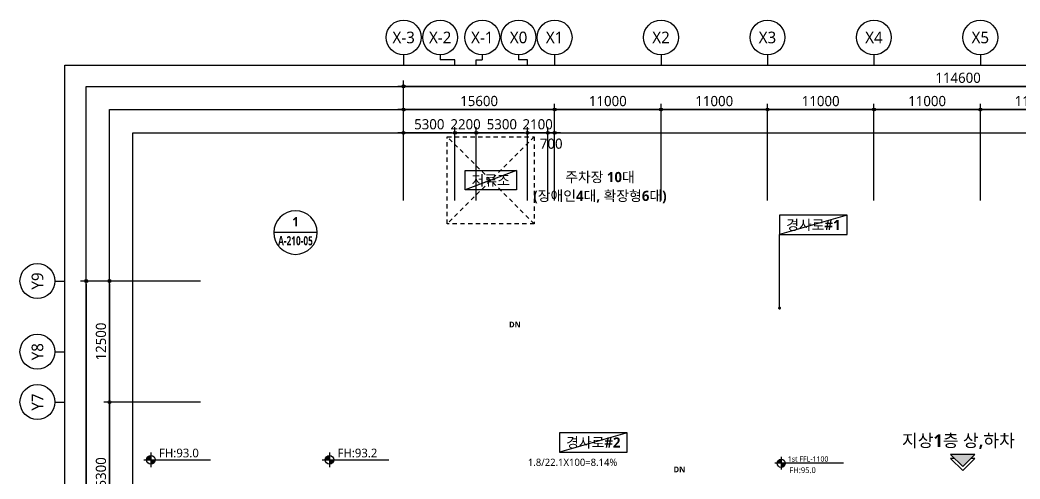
# Model space of a CAD drawing. Header units: millimetres. Extents: x -867282 to 190005487, y -1022614 to 455456909.
# Drawn here: x 784132 to 887480, y 122273 to 169666 of the extents above; entities that cross this region are included whole.
import ezdxf
from ezdxf.enums import TextEntityAlignment as Align

# ---------------------------------------------------------------- set-up
doc = ezdxf.new("R2010")
doc.units = ezdxf.units.MM
doc.header["$LTSCALE"] = 400
doc.header["$MEASUREMENT"] = 0
doc.header["$PDSIZE"] = -10
doc.linetypes.add('HID', pattern=[2, 1.1, -0.9])
doc.layers.get('0').update_dxf_attribs({"linetype": 'CONTINUOUS'})
doc.layers.get('Defpoints').update_dxf_attribs({"color": 153, "linetype": 'CONTINUOUS'})
for name, color, linetype in [('A-ANNO-ENT', 1, 'CONTINUOUS'), ('A-ANNO-GRA1', 7, 'CONTINUOUS'), ('A-ANNO-PONT', 7, 'CONTINUOUS'), ('A-ANNO-SYMB', 7, 'CONTINUOUS'), ('A-ANNO-TEXT1', 7, 'CONTINUOUS'), ('A-ANNO-TEXT2', 3, 'CONTINUOUS'), ('A-ST-AXIS-BUB', 7, 'CONTINUOUS'), ('A-ST-AXIS-DIM', 7, 'CONTINUOUS'), ('AA-MKXS', 3, 'CONTINUOUS'), ('HID', 7, 'HID'), ('X-SEC-종$0$A-ST-AXIS-BUB', 7, 'CONTINUOUS')]:
    doc.layers.add(name, color=color, linetype=linetype)
doc.layers.add('A-XXXX-SYMB', color=7, linetype='CONTINUOUS', lineweight=25)
doc.layers.add('Defpoint', color=161, linetype='CONTINUOUS', plot=False)
doc.styles.add('2020음성 1차', font='')
doc.styles.add('SAMOO', font='romans.shx', dxfattribs={"bigfont": 'whgtxt.shx'})
doc.styles.add('SH_대대리576', font='malgun.ttf')
doc.styles.add('SH_진천_나눔', font='')
doc.styles.get('2020음성 1차').set_extended_font_data('NanumGothic', bold=True)
doc.styles.get('SH_진천_나눔').set_extended_font_data('NanumGothic', bold=True)
doc.dimstyles.new('SHP 600', dxfattribs={"dimscale": 300, "dimtxt": 3.5, "dimasz": 1, "dimexe": 2, "dimexo": 2, "dimgap": 1, "dimtad": 1, "dimdec": 0, "dimzin": 0, "dimdsep": 46, "dimtxsty": 'SH_대대리576', "dimblk": 'DIMDOT', "dimcen": 0.09, "dimclrt": 3, "dimadec": 0, "dimazin": 1, "dimtfac": 1, "dimtdec": 0, "dimtix": 1, "dimtmove": 2, "dimatfit": 0, "dimldrblk": 'DIMDOT', "dimfxl": 1, "dimtolj": 1, "dimtzin": 0, "dimarcsym": 0})

# ---------------------------------------------------------------- blocks, each defined once
blk = doc.blocks.new('DIMDOT')
at = {"color": 0}
blk.add_line((-2, 0), (2, 0), dxfattribs=at)
for radius in [0.5, 0.25]:
    blk.add_circle((0, 0), radius, dxfattribs=at)
blk = doc.blocks.new('*D15')
at = {"layer": 'A-ST-AXIS-DIM', "color": 0, "lineweight": -2, "transparency": 16777216}
for p, q in [((823782, 151016), (823782, 163416)), ((938382, 151016), (938382, 163416)), ((938082, 162816), (824082, 162816))]:
    blk.add_line(p, q, dxfattribs=at)
at = {"layer": 'Defpoints', "color": 0, "transparency": 16777216}
for p in [(823782, 162816), (823782, 150416), (938382, 150416)]:
    blk.add_point(p, dxfattribs=at)
at = {"layer": 'A-ST-AXIS-DIM', "color": 0, "linetype": 'ByBlock', "lineweight": -2, "transparency": 16777216, "xscale": 300, "yscale": 300, "zscale": 300, "rotation": 180}
blk.add_blockref('DIMDOT', (823782, 162816), dxfattribs=at)
at = {"layer": 'A-ST-AXIS-DIM', "color": 0, "linetype": 'ByBlock', "lineweight": -2, "transparency": 16777216, "xscale": 300, "yscale": 300, "zscale": 300}
blk.add_blockref('DIMDOT', (938382, 162816), dxfattribs=at)
at = {"layer": 'A-ST-AXIS-DIM', "color": 3, "transparency": 16777216, "insert": (881082, 163696), "char_height": 1050, "attachment_point": 5, "style": 'SH_대대리576'}
blk.add_mtext('\\A1;114600', dxfattribs=at)
blk = doc.blocks.new('*D16')
at = {"layer": 'A-ST-AXIS-DIM', "color": 0, "lineweight": -2, "transparency": 16777216}
for p, q in [((839382, 151016), (839382, 161016)), ((850082, 160416), (839682, 160416)), ((850382, 151016), (850382, 161016))]:
    blk.add_line(p, q, dxfattribs=at)
at = {"layer": 'Defpoints', "color": 0, "transparency": 16777216}
for p in [(839382, 160416), (839382, 150416), (850382, 150416)]:
    blk.add_point(p, dxfattribs=at)
at = {"layer": 'A-ST-AXIS-DIM', "color": 0, "linetype": 'ByBlock', "lineweight": -2, "transparency": 16777216, "xscale": 300, "yscale": 300, "zscale": 300, "rotation": 180}
blk.add_blockref('DIMDOT', (839382, 160416), dxfattribs=at)
at = {"layer": 'A-ST-AXIS-DIM', "color": 0, "linetype": 'ByBlock', "lineweight": -2, "transparency": 16777216, "xscale": 300, "yscale": 300, "zscale": 300}
blk.add_blockref('DIMDOT', (850382, 160416), dxfattribs=at)
at = {"layer": 'A-ST-AXIS-DIM', "color": 3, "transparency": 16777216, "insert": (844882, 161292), "char_height": 1050, "attachment_point": 5, "style": 'SH_대대리576'}
blk.add_mtext('\\A1;11000', dxfattribs=at)
blk = doc.blocks.new('*D17')
at = {"layer": 'A-ST-AXIS-DIM', "color": 0, "lineweight": -2, "transparency": 16777216}
for p, q in [((850382, 151016), (850382, 161016)), ((861082, 160416), (850682, 160416)), ((861382, 151016), (861382, 161016))]:
    blk.add_line(p, q, dxfattribs=at)
at = {"layer": 'Defpoints', "color": 0, "transparency": 16777216}
for p in [(850382, 160416), (850382, 150416), (861382, 150416)]:
    blk.add_point(p, dxfattribs=at)
at = {"layer": 'A-ST-AXIS-DIM', "color": 0, "linetype": 'ByBlock', "lineweight": -2, "transparency": 16777216, "xscale": 300, "yscale": 300, "zscale": 300, "rotation": 180}
blk.add_blockref('DIMDOT', (850382, 160416), dxfattribs=at)
at = {"layer": 'A-ST-AXIS-DIM', "color": 0, "linetype": 'ByBlock', "lineweight": -2, "transparency": 16777216, "xscale": 300, "yscale": 300, "zscale": 300}
blk.add_blockref('DIMDOT', (861382, 160416), dxfattribs=at)
at = {"layer": 'A-ST-AXIS-DIM', "color": 3, "transparency": 16777216, "insert": (855882, 161292), "char_height": 1050, "attachment_point": 5, "style": 'SH_대대리576'}
blk.add_mtext('\\A1;11000', dxfattribs=at)
blk = doc.blocks.new('*D18')
at = {"layer": 'A-ST-AXIS-DIM', "color": 0, "lineweight": -2, "transparency": 16777216}
for p, q in [((861382, 151016), (861382, 161016)), ((872082, 160416), (861682, 160416)), ((872382, 151016), (872382, 161016))]:
    blk.add_line(p, q, dxfattribs=at)
at = {"layer": 'Defpoints', "color": 0, "transparency": 16777216}
for p in [(861382, 160416), (861382, 150416), (872382, 150416)]:
    blk.add_point(p, dxfattribs=at)
at = {"layer": 'A-ST-AXIS-DIM', "color": 0, "linetype": 'ByBlock', "lineweight": -2, "transparency": 16777216, "xscale": 300, "yscale": 300, "zscale": 300, "rotation": 180}
blk.add_blockref('DIMDOT', (861382, 160416), dxfattribs=at)
at = {"layer": 'A-ST-AXIS-DIM', "color": 0, "linetype": 'ByBlock', "lineweight": -2, "transparency": 16777216, "xscale": 300, "yscale": 300, "zscale": 300}
blk.add_blockref('DIMDOT', (872382, 160416), dxfattribs=at)
at = {"layer": 'A-ST-AXIS-DIM', "color": 3, "transparency": 16777216, "insert": (866882, 161292), "char_height": 1050, "attachment_point": 5, "style": 'SH_대대리576'}
blk.add_mtext('\\A1;11000', dxfattribs=at)
blk = doc.blocks.new('*D19')
at = {"layer": 'A-ST-AXIS-DIM', "color": 0, "lineweight": -2, "transparency": 16777216}
for p, q in [((872382, 151016), (872382, 161016)), ((883082, 160416), (872682, 160416)), ((883382, 151016), (883382, 161016))]:
    blk.add_line(p, q, dxfattribs=at)
at = {"layer": 'Defpoints', "color": 0, "transparency": 16777216}
for p in [(872382, 160416), (872382, 150416), (883382, 150416)]:
    blk.add_point(p, dxfattribs=at)
at = {"layer": 'A-ST-AXIS-DIM', "color": 0, "linetype": 'ByBlock', "lineweight": -2, "transparency": 16777216, "xscale": 300, "yscale": 300, "zscale": 300, "rotation": 180}
blk.add_blockref('DIMDOT', (872382, 160416), dxfattribs=at)
at = {"layer": 'A-ST-AXIS-DIM', "color": 0, "linetype": 'ByBlock', "lineweight": -2, "transparency": 16777216, "xscale": 300, "yscale": 300, "zscale": 300}
blk.add_blockref('DIMDOT', (883382, 160416), dxfattribs=at)
at = {"layer": 'A-ST-AXIS-DIM', "color": 3, "transparency": 16777216, "insert": (877882, 161292), "char_height": 1050, "attachment_point": 5, "style": 'SH_대대리576'}
blk.add_mtext('\\A1;11000', dxfattribs=at)
blk = doc.blocks.new('*D20')
at = {"layer": 'A-ST-AXIS-DIM', "color": 0, "lineweight": -2, "transparency": 16777216}
for p, q in [((883382, 151016), (883382, 161016)), ((894082, 160416), (883682, 160416)), ((894382, 151016), (894382, 161016))]:
    blk.add_line(p, q, dxfattribs=at)
at = {"layer": 'Defpoints', "color": 0, "transparency": 16777216}
for p in [(883382, 160416), (883382, 150416), (894382, 150416)]:
    blk.add_point(p, dxfattribs=at)
at = {"layer": 'A-ST-AXIS-DIM', "color": 0, "linetype": 'ByBlock', "lineweight": -2, "transparency": 16777216, "xscale": 300, "yscale": 300, "zscale": 300, "rotation": 180}
blk.add_blockref('DIMDOT', (883382, 160416), dxfattribs=at)
at = {"layer": 'A-ST-AXIS-DIM', "color": 0, "linetype": 'ByBlock', "lineweight": -2, "transparency": 16777216, "xscale": 300, "yscale": 300, "zscale": 300}
blk.add_blockref('DIMDOT', (894382, 160416), dxfattribs=at)
at = {"layer": 'A-ST-AXIS-DIM', "color": 3, "transparency": 16777216, "insert": (888882, 161292), "char_height": 1050, "attachment_point": 5, "style": 'SH_대대리576'}
blk.add_mtext('\\A1;11000', dxfattribs=at)
blk = doc.blocks.new('*D25')
at = {"layer": 'A-ST-AXIS-DIM', "color": 0, "lineweight": -2, "transparency": 16777216}
for p, q in [((823782, 151016), (823782, 161016)), ((839082, 160416), (824082, 160416)), ((839382, 151016), (839382, 161016))]:
    blk.add_line(p, q, dxfattribs=at)
at = {"layer": 'Defpoints', "color": 0, "transparency": 16777216}
for p in [(823782, 160416), (823782, 150416), (839382, 150416)]:
    blk.add_point(p, dxfattribs=at)
at = {"layer": 'A-ST-AXIS-DIM', "color": 0, "linetype": 'ByBlock', "lineweight": -2, "transparency": 16777216, "xscale": 300, "yscale": 300, "zscale": 300, "rotation": 180}
blk.add_blockref('DIMDOT', (823782, 160416), dxfattribs=at)
at = {"layer": 'A-ST-AXIS-DIM', "color": 0, "linetype": 'ByBlock', "lineweight": -2, "transparency": 16777216, "xscale": 300, "yscale": 300, "zscale": 300}
blk.add_blockref('DIMDOT', (839382, 160416), dxfattribs=at)
at = {"layer": 'A-ST-AXIS-DIM', "color": 3, "transparency": 16777216, "insert": (831582, 161296), "char_height": 1050, "attachment_point": 5, "style": 'SH_대대리576'}
blk.add_mtext('\\A1;15600', dxfattribs=at)
blk = doc.blocks.new('*D75')
at = {"layer": 'A-ST-AXIS-DIM', "color": 0, "lineweight": -2, "transparency": 16777216}
for p, q in [((802782, 142716), (790382, 142716)), ((790982, 142416), (790982, 58216)), ((802782, 57916), (790382, 57916))]:
    blk.add_line(p, q, dxfattribs=at)
at = {"layer": 'Defpoints', "color": 0, "transparency": 16777216}
for p in [(803382, 142716), (790982, 57916), (803382, 57916)]:
    blk.add_point(p, dxfattribs=at)
at = {"layer": 'A-ST-AXIS-DIM', "color": 0, "linetype": 'ByBlock', "lineweight": -2, "transparency": 16777216, "xscale": 300, "yscale": 300, "zscale": 300}
for p, rotation in [((790982, 142716), 90), ((790982, 57916), 270)]:
    blk.add_blockref('DIMDOT', p, dxfattribs=dict(at, rotation=rotation))
at = {"layer": 'A-ST-AXIS-DIM', "color": 3, "transparency": 16777216, "insert": (790102, 100316), "char_height": 1050, "attachment_point": 5, "rotation": 90, "style": 'SH_대대리576'}
blk.add_mtext('\\A1;84800', dxfattribs=at)
blk = doc.blocks.new('*D81')
at = {"layer": 'A-ST-AXIS-DIM', "color": 0, "lineweight": -2, "transparency": 16777216}
for p, q in [((802782, 130216), (792782, 130216)), ((793382, 129916), (793382, 115216)), ((802782, 114916), (792782, 114916))]:
    blk.add_line(p, q, dxfattribs=at)
at = {"layer": 'Defpoints', "color": 0, "transparency": 16777216}
for p in [(803382, 130216), (793382, 114916), (803382, 114916)]:
    blk.add_point(p, dxfattribs=at)
at = {"layer": 'A-ST-AXIS-DIM', "color": 0, "linetype": 'ByBlock', "lineweight": -2, "transparency": 16777216, "xscale": 300, "yscale": 300, "zscale": 300}
for p, rotation in [((793382, 130216), 90), ((793382, 114916), 270)]:
    blk.add_blockref('DIMDOT', p, dxfattribs=dict(at, rotation=rotation))
at = {"layer": 'A-ST-AXIS-DIM', "color": 3, "transparency": 16777216, "insert": (792502, 122566), "char_height": 1050, "attachment_point": 5, "rotation": 90, "style": 'SH_대대리576'}
blk.add_mtext('\\A1;15300', dxfattribs=at)
blk = doc.blocks.new('*D82')
at = {"layer": 'A-ST-AXIS-DIM', "color": 0, "lineweight": -2, "transparency": 16777216}
for p, q in [((802782, 142716), (792782, 142716)), ((793382, 142416), (793382, 130516)), ((802782, 130216), (792782, 130216))]:
    blk.add_line(p, q, dxfattribs=at)
at = {"layer": 'Defpoints', "color": 0, "transparency": 16777216}
for p in [(803382, 142716), (793382, 130216), (803382, 130216)]:
    blk.add_point(p, dxfattribs=at)
at = {"layer": 'A-ST-AXIS-DIM', "color": 0, "linetype": 'ByBlock', "lineweight": -2, "transparency": 16777216, "xscale": 300, "yscale": 300, "zscale": 300}
for p, rotation in [((793382, 142716), 90), ((793382, 130216), 270)]:
    blk.add_blockref('DIMDOT', p, dxfattribs=dict(at, rotation=rotation))
at = {"layer": 'A-ST-AXIS-DIM', "color": 3, "transparency": 16777216, "insert": (792503, 136466), "char_height": 1050, "attachment_point": 5, "rotation": 90, "style": 'SH_대대리576'}
blk.add_mtext('\\A1;12500', dxfattribs=at)
blk = doc.blocks.new('A$C2E1A0DD2')
at = {"layer": 'A-ANNO-SYMB'}
h = blk.add_hatch(color=256, dxfattribs=at)
h.paths.add_polyline_path([(750, 1200, 0.4142136), (300, 750), (750, 750)])
h.paths.add_polyline_path([(1200, 750), (750, 750), (750, 300, 0.4142136)])
for p, q in [((750, 1500), (750, 0)), ((0, 750), (1500, 750))]:
    blk.add_line(p, q, dxfattribs=at)
blk.add_circle((750, 750), 450, dxfattribs=at)
blk = doc.blocks.new('A$C19A65A13')
at = {"layer": 'A-XXXX-SYMB'}
blk.add_line((1500, 750), (6891, 750), dxfattribs=at)
blk.add_blockref('A$C2E1A0DD2', (0, 0), dxfattribs=at)
blk = doc.blocks.new('G$CBA52A250')
at = {"layer": 'A-ST-AXIS-BUB'}
for p, q in [((1800, 1050), (1800, 525)), ((1177, 0), (1177, 525)), ((1177, 525), (1800, 525))]:
    blk.add_line(p, q, dxfattribs=at)
blk.add_circle((1800, 2850), 1800, dxfattribs=at)
blk = doc.blocks.new('A-ST-AXIS-BUB-1')
at = {"layer": 'A-ST-AXIS-BUB'}
blk.add_line((0, 350), (0, 0), dxfattribs=at)
blk.add_circle((0, 950), 600, dxfattribs=at)
blk = doc.blocks.new('A-ST-AXIS-BUB-2')
at = {"layer": 'X-SEC-종$0$A-ST-AXIS-BUB'}
blk.add_line((1800, 1050, -103000), (1800, 525, -103000), dxfattribs=at)
at = {"layer": 'X-SEC-종$0$A-ST-AXIS-BUB', "elevation": -103000}
blk.add_lwpolyline([(3323, 0), (3323, 525), (1800, 525)], dxfattribs=at)
at = {"layer": 'X-SEC-종$0$A-ST-AXIS-BUB'}
blk.add_circle((1800, 2850, -103000), 1800, dxfattribs=at)
blk = doc.blocks.new('G$C1D72D447')
at = {"layer": 'X-SEC-종$0$A-ST-AXIS-BUB'}
blk.add_line((1800, 1050, -103000), (1800, 525, -103000), dxfattribs=at)
at = {"layer": 'X-SEC-종$0$A-ST-AXIS-BUB', "elevation": -103000}
blk.add_lwpolyline([(2723, 0), (2723, 525), (1800, 525)], dxfattribs=at)
at = {"layer": 'X-SEC-종$0$A-ST-AXIS-BUB'}
blk.add_circle((1800, 2850, -103000), 1800, dxfattribs=at)
blk = doc.blocks.new('*U392')
at = {"layer": 'AA-MKXS', "color": 3, "linetype": 'Continuous', "ltscale": 5}
blk.add_line((-5.999976, 0), (5.999976, 0), dxfattribs=at)
blk.add_circle((0, 0), 5.999976, dxfattribs=at)
at = {"layer": 'AA-MKXS', "style": 'SAMOO', "width": 0.85}
blk.add_attdef('ViewNUM', text='', height=2.5, dxfattribs=at).set_placement((0, 1), align=Align.BOTTOM_CENTER)
blk.add_attdef('SheetNUM', text='', height=2.5, dxfattribs=at).set_placement((0, -1), align=Align.TOP_CENTER)
blk = doc.blocks.new('G$CE9562CCE')
at = {"layer": 'A-ANNO-PONT'}
for points in [[(1814, 2981, 0.4142136), (648, 1814), (1814, 1814)], [(1814, 648, 0.4142136), (2981, 1814), (1814, 1814)]]:
    blk.add_hatch(color=256, dxfattribs=at).paths.add_polyline_path(points)
for p, q in [((1814, 3629), (1814, 0)), ((19728, 1814), (0, 1814))]:
    blk.add_line(p, q, dxfattribs=at)
blk.add_circle((1814, 1814), 1166, dxfattribs=at)
at = {"style": 'SH_대대리576'}
blk.add_attdef('레벨', (3696, 2314), '', height=1500, dxfattribs=at)
blk = doc.blocks.new('*D515')
at = {"layer": 'A-ST-AXIS-DIM', "color": 0, "lineweight": -2, "transparency": 16777216}
for p, q in [((823782, 151016), (823782, 158616)), ((829082, 151016), (829082, 158616)), ((828782, 158016), (824082, 158016))]:
    blk.add_line(p, q, dxfattribs=at)
at = {"layer": 'Defpoints', "color": 0, "transparency": 16777216}
for p in [(823782, 158016), (823782, 150416), (829082, 150416)]:
    blk.add_point(p, dxfattribs=at)
at = {"layer": 'A-ST-AXIS-DIM', "color": 0, "linetype": 'ByBlock', "lineweight": -2, "transparency": 16777216, "xscale": 300, "yscale": 300, "zscale": 300, "rotation": 180}
blk.add_blockref('DIMDOT', (823782, 158016), dxfattribs=at)
at = {"layer": 'A-ST-AXIS-DIM', "color": 0, "linetype": 'ByBlock', "lineweight": -2, "transparency": 16777216, "xscale": 300, "yscale": 300, "zscale": 300}
blk.add_blockref('DIMDOT', (829082, 158016), dxfattribs=at)
at = {"layer": 'A-ST-AXIS-DIM', "color": 3, "transparency": 16777216, "insert": (826432, 158896), "char_height": 1050, "attachment_point": 5, "style": 'SH_대대리576'}
blk.add_mtext('\\A1;5300', dxfattribs=at)
blk = doc.blocks.new('*D516')
at = {"layer": 'A-ST-AXIS-DIM', "color": 0, "lineweight": -2, "transparency": 16777216}
for p, q in [((829082, 151016), (829082, 158616)), ((831282, 151016), (831282, 158616)), ((828782, 158016), (828482, 158016)), ((831282, 158016), (829082, 158016)), ((831582, 158016), (831882, 158016))]:
    blk.add_line(p, q, dxfattribs=at)
at = {"layer": 'Defpoints', "color": 0, "transparency": 16777216}
for p in [(829082, 158016), (829082, 150416), (831282, 150416)]:
    blk.add_point(p, dxfattribs=at)
at = {"layer": 'A-ST-AXIS-DIM', "color": 0, "linetype": 'ByBlock', "lineweight": -2, "transparency": 16777216, "xscale": 300, "yscale": 300, "zscale": 300}
blk.add_blockref('DIMDOT', (829082, 158016), dxfattribs=at)
at = {"layer": 'A-ST-AXIS-DIM', "color": 0, "linetype": 'ByBlock', "lineweight": -2, "transparency": 16777216, "xscale": 300, "yscale": 300, "zscale": 300, "rotation": 180}
blk.add_blockref('DIMDOT', (831282, 158016), dxfattribs=at)
at = {"layer": 'A-ST-AXIS-DIM', "color": 3, "transparency": 16777216, "insert": (830182, 158894), "char_height": 1050, "attachment_point": 5, "style": 'SH_대대리576'}
blk.add_mtext('\\A1;2200', dxfattribs=at)
blk = doc.blocks.new('*D517')
at = {"layer": 'A-ST-AXIS-DIM', "color": 0, "lineweight": -2, "transparency": 16777216}
for p, q in [((836582, 151016), (836582, 158616)), ((838682, 151016), (838682, 158616)), ((836282, 158016), (835982, 158016)), ((838682, 158016), (836582, 158016)), ((838982, 158016), (839282, 158016))]:
    blk.add_line(p, q, dxfattribs=at)
at = {"layer": 'Defpoints', "color": 0, "transparency": 16777216}
for p in [(836582, 158016), (836582, 150416), (838682, 150416)]:
    blk.add_point(p, dxfattribs=at)
at = {"layer": 'A-ST-AXIS-DIM', "color": 0, "linetype": 'ByBlock', "lineweight": -2, "transparency": 16777216, "xscale": 300, "yscale": 300, "zscale": 300}
blk.add_blockref('DIMDOT', (836582, 158016), dxfattribs=at)
at = {"layer": 'A-ST-AXIS-DIM', "color": 0, "linetype": 'ByBlock', "lineweight": -2, "transparency": 16777216, "xscale": 300, "yscale": 300, "zscale": 300, "rotation": 180}
blk.add_blockref('DIMDOT', (838682, 158016), dxfattribs=at)
at = {"layer": 'A-ST-AXIS-DIM', "color": 3, "transparency": 16777216, "insert": (837632, 158894), "char_height": 1050, "attachment_point": 5, "style": 'SH_대대리576'}
blk.add_mtext('\\A1;2100', dxfattribs=at)
blk = doc.blocks.new('*D518')
at = {"layer": 'A-ST-AXIS-DIM', "color": 0, "lineweight": -2, "transparency": 16777216}
for p, q in [((831282, 151016), (831282, 158616)), ((836582, 151016), (836582, 158616)), ((836282, 158016), (831582, 158016))]:
    blk.add_line(p, q, dxfattribs=at)
at = {"layer": 'Defpoints', "color": 0, "transparency": 16777216}
for p in [(831282, 158016), (831282, 150416), (836582, 150416)]:
    blk.add_point(p, dxfattribs=at)
at = {"layer": 'A-ST-AXIS-DIM', "color": 0, "linetype": 'ByBlock', "lineweight": -2, "transparency": 16777216, "xscale": 300, "yscale": 300, "zscale": 300, "rotation": 180}
blk.add_blockref('DIMDOT', (831282, 158016), dxfattribs=at)
at = {"layer": 'A-ST-AXIS-DIM', "color": 0, "linetype": 'ByBlock', "lineweight": -2, "transparency": 16777216, "xscale": 300, "yscale": 300, "zscale": 300}
blk.add_blockref('DIMDOT', (836582, 158016), dxfattribs=at)
at = {"layer": 'A-ST-AXIS-DIM', "color": 3, "transparency": 16777216, "insert": (833932, 158896), "char_height": 1050, "attachment_point": 5, "style": 'SH_대대리576'}
blk.add_mtext('\\A1;5300', dxfattribs=at)
blk = doc.blocks.new('*D519')
at = {"layer": 'A-ST-AXIS-DIM', "color": 0, "lineweight": -2, "transparency": 16777216}
for p, q in [((838682, 151016), (838682, 158616)), ((839382, 151016), (839382, 158616)), ((838382, 158016), (838082, 158016)), ((838682, 158016), (839382, 158016)), ((839682, 158016), (839982, 158016))]:
    blk.add_line(p, q, dxfattribs=at)
at = {"layer": 'Defpoints', "color": 0, "transparency": 16777216}
for p in [(839382, 158016), (838682, 150416), (839382, 150416)]:
    blk.add_point(p, dxfattribs=at)
at = {"layer": 'A-ST-AXIS-DIM', "color": 0, "linetype": 'ByBlock', "lineweight": -2, "transparency": 16777216, "xscale": 300, "yscale": 300, "zscale": 300}
blk.add_blockref('DIMDOT', (838682, 158016), dxfattribs=at)
at = {"layer": 'A-ST-AXIS-DIM', "color": 0, "linetype": 'ByBlock', "lineweight": -2, "transparency": 16777216, "xscale": 300, "yscale": 300, "zscale": 300, "rotation": 180}
blk.add_blockref('DIMDOT', (839382, 158016), dxfattribs=at)
at = {"layer": 'A-ST-AXIS-DIM', "color": 3, "transparency": 16777216, "insert": (839032, 156892), "char_height": 1050, "attachment_point": 5, "style": 'SH_대대리576'}
blk.add_mtext('\\A1;700', dxfattribs=at)

msp = doc.modelspace()

# ---------------------------------------------------------------- hatches: boundary and pattern name
at = {"layer": 'A-ANNO-ENT'}
msp.add_hatch(color=256, dxfattribs=at).paths.add_polyline_path([(880301.4, 124816.5), (882818.2, 124816.5), (881559.8, 123558.1)])

# ---------------------------------------------------------------- linework, layer by layer
msp.add_lwpolyline([(882818.2, 124816.5), (880301.4, 124816.5), (881559.8, 123558.1)], close=True, dxfattribs=at)
msp.add_lwpolyline([(880720.9, 124397), (880301.4, 124397), (881559.8, 123138.6), (882818.2, 124397), (882398.7, 124397)], dxfattribs=at)
at = {"layer": 'A-ANNO-GRA1'}
for points in [[(830131.8, 154116.3), (835431.8, 154116.3), (835431.8, 152116.3), (830131.8, 152116.3)], [(862631.8, 147519.3), (869631.8, 147519.3), (869631.8, 149519.3), (862631.8, 149519.3)], [(839881.8, 125053.7), (846881.8, 125053.7), (846881.8, 127053.7), (839881.8, 127053.7)]]:
    msp.add_lwpolyline(points, close=True, dxfattribs=at)
msp.add_lwpolyline([(862631.8, 139916.3), (862631.8, 147519.3)], dxfattribs=at)
at = {"layer": 'A-ANNO-GRA1', "const_width": 150}
msp.add_lwpolyline([(862631.8, 139841.3, 1), (862631.8, 139991.3, 1)], format="xyb", close=True, dxfattribs=at)
at = {"layer": 'Defpoint'}
for p, q in [((835431.8, 154116.3), (830131.8, 152116.3)), ((869631.8, 149519.3), (862631.8, 147519.3)), ((846881.8, 127053.7), (839881.8, 125053.7))]:
    msp.add_line(p, q, dxfattribs=at)
for points in [[(959981.8, 36444.9), (788781.8, 36444.9), (788781.8, 165016.3), (959981.8, 165016.3)], [(957781.8, 38644.9), (790981.8, 38644.9), (790981.8, 162816.3), (957781.8, 162816.3)], [(955381.8, 41044.9), (793381.8, 41044.9), (793381.8, 160416.3), (955381.8, 160416.3)], [(952981.8, 43444.9), (795781.8, 43444.9), (795781.8, 158016.3), (952981.8, 158016.3)]]:
    msp.add_lwpolyline(points, close=True, dxfattribs=at)
at = {"layer": 'HID'}
for p, q in [((837281.8, 148616.3), (828281.8, 157616.3)), ((837281.8, 157616.3), (828281.8, 148616.3))]:
    msp.add_line(p, q, dxfattribs=at)
msp.add_lwpolyline([(828281.8, 157616.3), (837281.8, 157616.3), (837281.8, 148616.3), (828281.8, 148616.3)], close=True, dxfattribs=at)

# ---------------------------------------------------------------- block references
for name, p in [('G$CBA52A250', (830104.7, 165016.3)), ('A$C19A65A13', (796916.1, 123500.3)), ('A$C19A65A13', (815367.1, 123500.3))]:
    msp.add_blockref(name, p)
ref = msp.add_blockref('*U392', (812605.4, 147718.1), dxfattribs=dict(xscale=-375.0015000059622, yscale=375.0015000059622, zscale=375.0015000059622))
ref.add_attrib('SheetNUM', 'A-210-05', dxfattribs={"layer": 'AA-MKXS', "height": 937.5, "style": '2020음성 1차', "width": 0.7}).set_placement((812605.4, 147343.1), align=Align.TOP_CENTER)
ref.add_attrib('ViewNUM', '1', dxfattribs={"layer": 'AA-MKXS', "height": 937.5, "style": '2020음성 1차'}).set_placement((812605.4, 148093.1), align=Align.BOTTOM_CENTER)
at = {"xscale": 0.36, "yscale": 0.36, "zscale": 0.36}
msp.add_blockref('G$CE9562CCE', (862152.1, 123237.6), dxfattribs=at).add_auto_attribs({'레벨': '1st FFL-1100'})
at = {"layer": 'A-ST-AXIS-BUB', "xscale": 3, "yscale": 3, "zscale": 3}
for p in [(823781.8, 165016.3), (839381.8, 165016.3), (850381.8, 165016.3), (861381.8, 165016.3), (872381.8, 165016.3), (883381.8, 165016.3)]:
    msp.add_blockref('A-ST-AXIS-BUB-1', p, dxfattribs=at)
at = {"layer": 'A-ST-AXIS-BUB'}
for name, p in [('A-ST-AXIS-BUB-2', (825758.9, 165016.3)), ('G$C1D72D447', (833858.9, 165016.3))]:
    msp.add_blockref(name, p, dxfattribs=at)
at = {"layer": 'A-ST-AXIS-BUB', "xscale": 3, "yscale": 3, "zscale": 3, "rotation": 90}
for p in [(788781.8, 142716.3), (788781.8, 135416.3), (788781.8, 130216.3)]:
    msp.add_blockref('A-ST-AXIS-BUB-1', p, dxfattribs=at)

# ---------------------------------------------------------------- texts
at = {"color": 1, "style": 'SH_대대리576'}
for s, height, p in [('FH:93.0', 900, (798497.5, 124956.3)), ('FH:93.2', 900, (816948.4, 124956.3)), ('FH:95.0', 600, (863636.6, 123184.9))]:
    msp.add_text(s, height=height, dxfattribs=at).set_placement(p, align=Align.MIDDLE_LEFT)
at = {"layer": 'A-ANNO-TEXT1', "style": 'SH_대대리576'}
for s, p in [('X-3', (823781.8, 167866.3)), ('X-2', (827558.9, 167866.3)), ('X-1', (831904.7, 167866.3)), ('X0', (835658.9, 167866.3)), ('X1', (839381.8, 167866.3)), ('X2', (850381.8, 167866.3)), ('X3', (861381.8, 167866.3)), ('X4', (872381.8, 167866.3)), ('X5', (883381.8, 167866.3))]:
    msp.add_text(s, height=1200, dxfattribs=at).set_placement(p, align=Align.MIDDLE_CENTER)
at = {"layer": 'A-ANNO-TEXT1', "style": 'SH_진천_나눔'}
for s, height, p in [('(장애인4대, 확장형6대)', 1050, (844069.8, 151464.5)), ('DN', 600, (835281.8, 138216.5)), ('지상1층 상,하차', 1300, (881116.8, 126210.3)), ('DN', 600, (852281.8, 123253.8))]:
    msp.add_text(s, height=height, dxfattribs=at).set_placement(p, align=Align.MIDDLE)
at = {"layer": 'A-ANNO-TEXT1', "style": 'SH_대대리576'}
for s, p in [('Y9', (785931.8, 142716.3)), ('Y8', (785931.8, 135416.3)), ('Y7', (785931.8, 130216.3))]:
    msp.add_text(s, height=1200, rotation=90, dxfattribs=at).set_placement(p, align=Align.MIDDLE_CENTER)
at = {"layer": 'A-ANNO-TEXT2', "style": 'SH_진천_나눔'}
for s, p in [('주차장 10대', (844069.8, 153464.5)), ('저류조', (832781.8, 153116.3)), ('경사로#1', (866131.8, 148519.3)), ('경사로#2', (843381.8, 126053.7))]:
    msp.add_text(s, height=1050, dxfattribs=at).set_placement(p, align=Align.MIDDLE)
at = {"layer": 'A-ANNO-TEXT2', "style": 'SH_대대리576'}
msp.add_text('1.8/22.1X100=8.14%%%', height=750, dxfattribs=at).set_placement((836621.6, 123620.1))

# ---------------------------------------------------------------- dimensions: what is measured, and where the dimension line sits
at = {"layer": 'A-ST-AXIS-DIM'}
for base, p1, p2, picture, middle in [((823781.8, 162816.3), (938381.8, 150416.3), (823781.8, 150416.3), '*D15', (881081.8, 163695.8)), ((823781.8, 160416.3), (839381.8, 150416.3), (823781.8, 150416.3), '*D25', (831581.8, 161295.8)), ((839381.8, 160416.3), (850381.8, 150416.3), (839381.8, 150416.3), '*D16', (844881.8, 161292.1)), ((850381.8, 160416.3), (861381.8, 150416.3), (850381.8, 150416.3), '*D17', (855881.8, 161292.1)), ((861381.8, 160416.3), (872381.8, 150416.3), (861381.8, 150416.3), '*D18', (866881.8, 161292.1)), ((872381.8, 160416.3), (883381.8, 150416.3), (872381.8, 150416.3), '*D19', (877881.8, 161292.1)), ((883381.8, 160416.3), (894381.8, 150416.3), (883381.8, 150416.3), '*D20', (888881.8, 161292.1)), ((823781.8, 158016.3), (829081.8, 150416.3), (823781.8, 150416.3), '*D515', (826431.8, 158895.8)), ((829081.8, 158016.3), (831281.8, 150416.3), (829081.8, 150416.3), '*D516', (830181.8, 158893.5)), ((831281.8, 158016.3), (836581.8, 150416.3), (831281.8, 150416.3), '*D518', (833931.8, 158895.8)), ((836581.8, 158016.3), (838681.8, 150416.3), (836581.8, 150416.3), '*D517', (837631.8, 158893.5))]:
    dim = msp.add_linear_dim(base=base, p1=p1, p2=p2, dimstyle='SHP 600', dxfattribs=at)
    dim.commit()
    dim.dimension.update_dxf_attribs({"geometry": picture, "text_midpoint": middle})
dim = msp.add_linear_dim(base=(839381.8, 158016.3), p1=(838681.8, 150416.3), p2=(839381.8, 150416.3), angle=180, dimstyle='SHP 600', dxfattribs=at)
dim.commit()
dim.dimension.update_dxf_attribs({"geometry": '*D519', "text_midpoint": (839031.8, 156892.1), "dimtype": 160})
for base, p1, p2, picture, middle in [((790981.8, 57916.3), (803381.8, 142716.3), (803381.8, 57916.3), '*D75', (790102.4, 100316.3)), ((793381.8, 130216.3), (803381.8, 142716.3), (803381.8, 130216.3), '*D82', (792503.1, 136466.3)), ((793381.8, 114916.3), (803381.8, 130216.3), (803381.8, 114916.3), '*D81', (792502.4, 122566.3))]:
    dim = msp.add_linear_dim(base=base, p1=p1, p2=p2, angle=90, dimstyle='SHP 600', dxfattribs=at)
    dim.commit()
    dim.dimension.update_dxf_attribs({"geometry": picture, "text_midpoint": middle})

doc.saveas('drawing.dxf')
